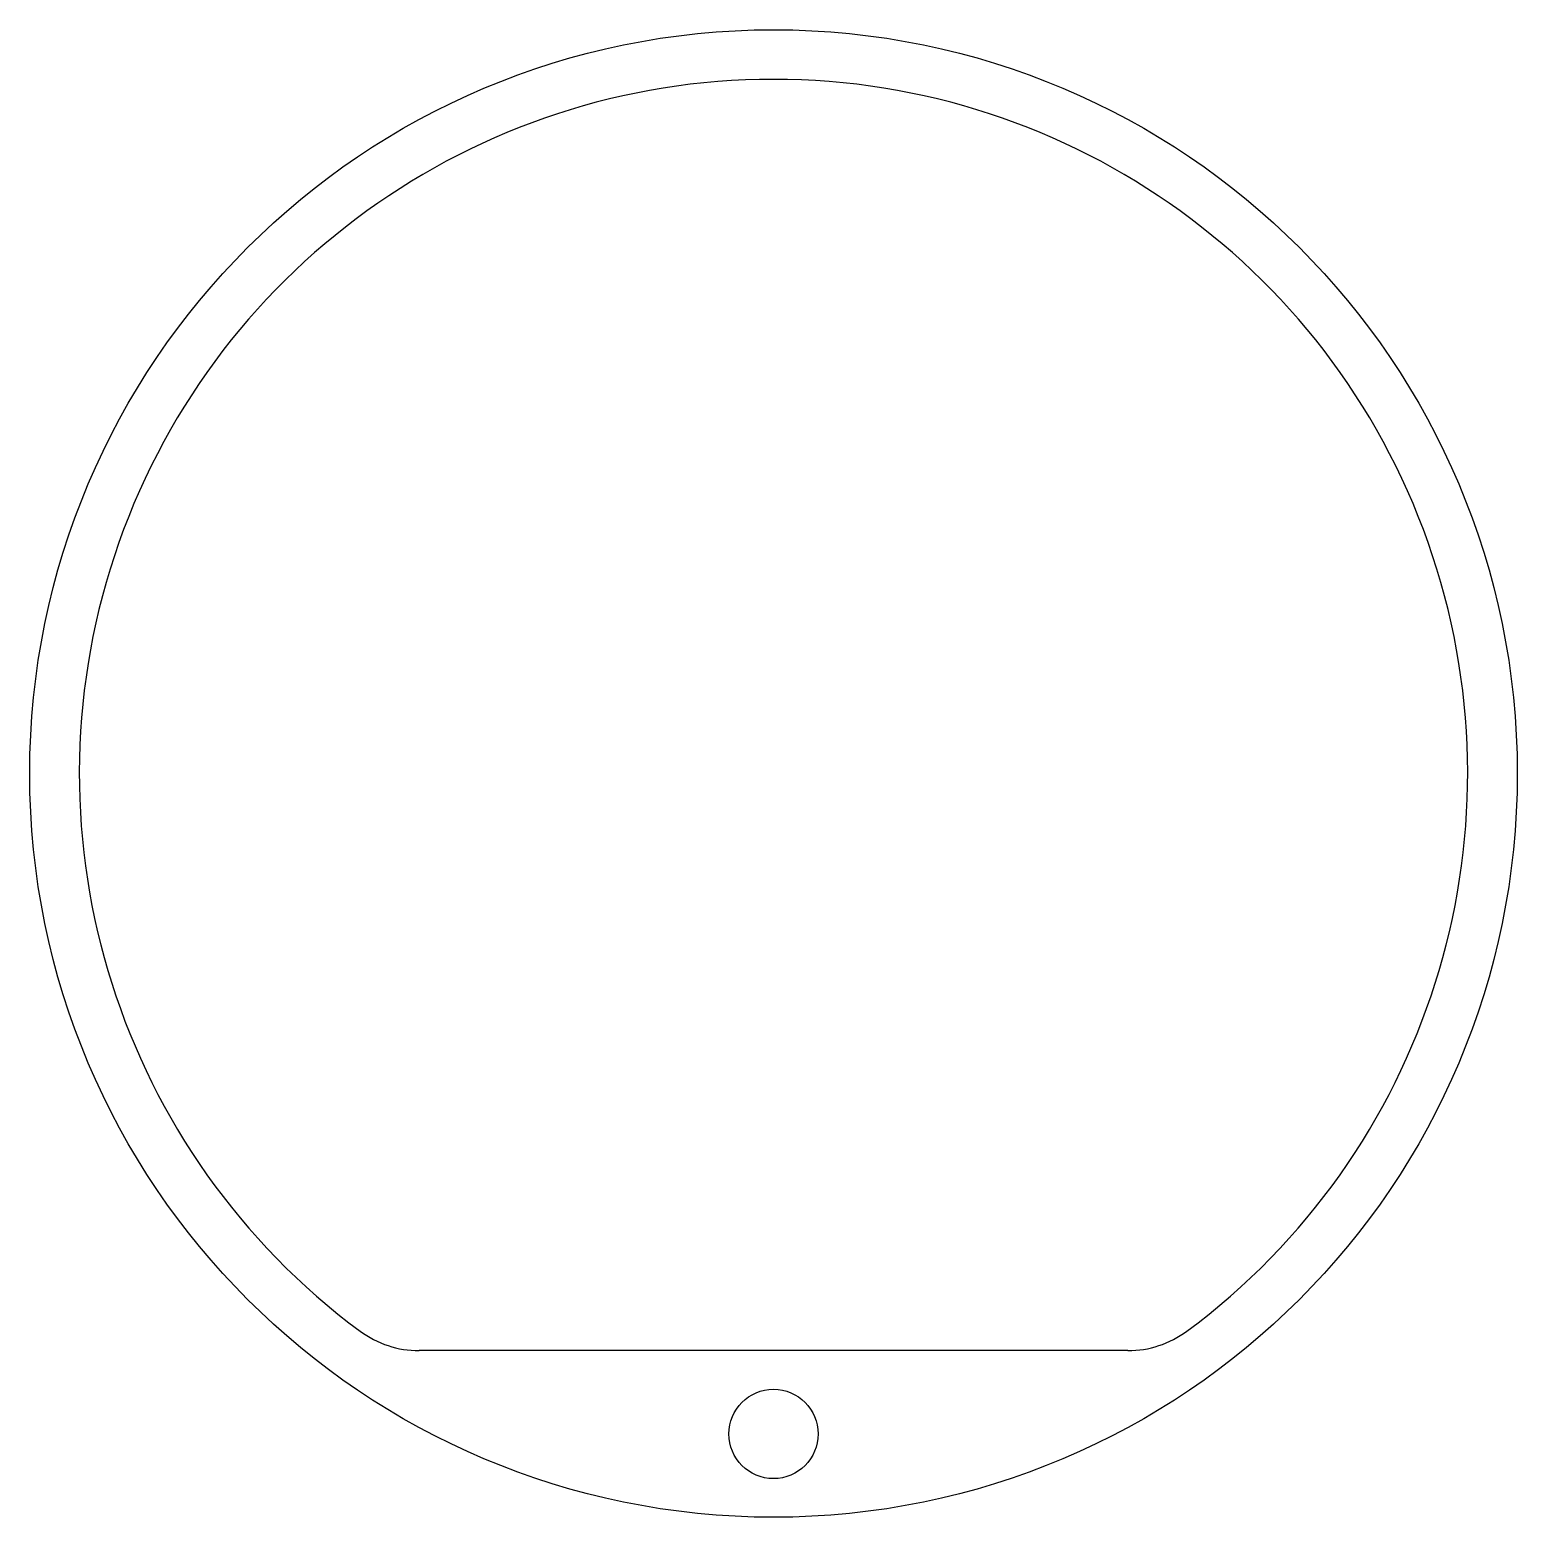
# Model space of a CAD drawing. Extents: x 1083.6 to 1158.6, y 2201.7 to 2276.7.
import ezdxf

# ---------------------------------------------------------------- set-up
doc = ezdxf.new("R2010")
doc.units = 0
doc.layers.get('0').update_dxf_attribs({"linetype": 'CONTINUOUS'})

msp = doc.modelspace()

# ---------------------------------------------------------------- linework, layer by layer
msp.add_line((1138.947, 2210.109), (1103.215, 2210.109))
for centre, radius in [((1121.081, 2239.209), 37.5), ((1121.081, 2205.909), 2.25)]:
    msp.add_circle(centre, radius)
for centre, radius, start, end in [((1121.081, 2239.209), 35, 306.5504, 233.4496), ((1103.215, 2215.109), 5, 233.4496, 270), ((1138.947, 2215.109), 5, 270, 306.5504)]:
    msp.add_arc(centre, radius, start, end)

doc.saveas('drawing.dxf')
